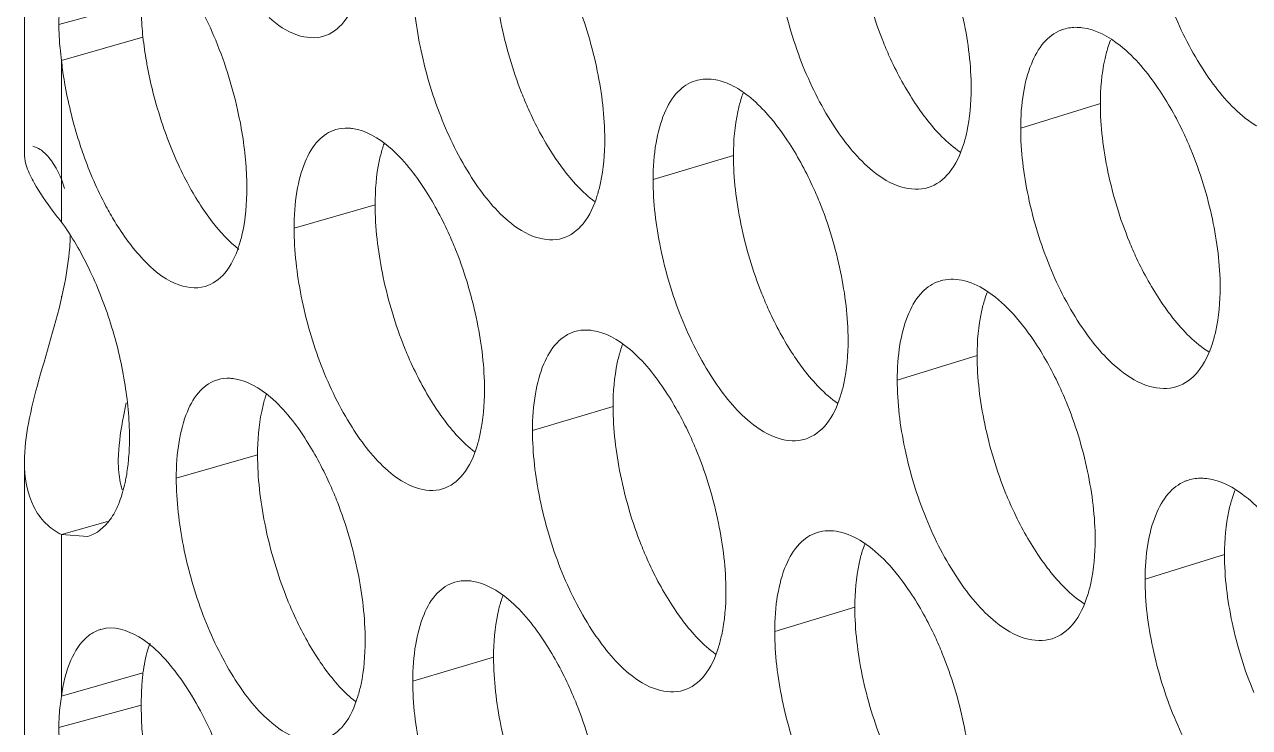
# Model space of a CAD drawing. Header units: millimetres. Extents: x 1177 to 4147, y 93 to 2194.
# Drawn here: x 2491.77 to 2505.48, y 794.03 to 801.9 of the extents above; entities that cross this region are included whole.
import ezdxf

# ---------------------------------------------------------------- set-up
doc = ezdxf.new("R2010")
doc.units = ezdxf.units.MM
doc.header["$LTSCALE"] = 0.1
doc.layers.get('0').update_dxf_attribs({"lineweight": 13})
doc.layers.add('标注', color=251, linetype='Continuous', lineweight=9)

# ---------------------------------------------------------------- blocks, each defined once
blk = doc.blocks.new('02')
for p, q in [((4328.801, 734.75), (4328.801, 741.142)), ((4329.392, 733.682), (4329.392, 736.269)), ((4328.801, 723.5), (4328.801, 729.842)), ((4329.392, 726.095), (4329.392, 728.682))]:
    blk.add_line(p, q)
at = {"layer": '标注'}
for p, q in [((4330.668, 737.203), (4329.351, 736.844)), ((4330.695, 736.641), (4329.392, 736.269)), ((4346.007, 735.579), (4344.733, 735.183)), ((4346.007, 735.579), (4344.733, 735.183)), ((4340.139, 734.749), (4338.854, 734.362)), ((4334.408, 733.96), (4333.112, 733.583)), ((4329.392, 732.46), (4329.392, 732.498)), ((4344.036, 731.548), (4342.758, 731.155)), ((4338.214, 730.732), (4336.925, 730.348)), ((4332.528, 729.957), (4331.228, 729.582)), ((4330.127, 728.891), (4329.392, 728.682)), ((4329.392, 728.682), (4329.813, 728.652)), ((4347.992, 728.365), (4346.722, 727.966)), ((4342.08, 727.521), (4340.799, 727.131)), ((4336.303, 726.719), (4335.011, 726.338)), ((4330.695, 726.467), (4329.392, 726.095)), ((4330.695, 726.467), (4329.392, 726.095)), ((4330.668, 725.953), (4329.351, 725.594)), ((4330.668, 725.953), (4329.351, 725.594))]:
    blk.add_line(p, q, dxfattribs=at)
for centre, radius, start, end in [((4336.687, 737.216), 6.02, 181.871, 185.483), ((4345.609, 736.165), 0.633, 107.3212, 111.9576), ((4345.609, 736.165), 0.633, 107.3212, 111.9576), ((4333.9, 736.891), 4.55, 185.3339, 187.8588), ((4336.712, 737.304), 6.053, 186.2893, 189.956), ((4347.904, 735.914), 1.862, 158.5276, 162.4554), ((4347.904, 735.914), 1.862, 158.5276, 162.4554), ((4342.076, 735.081), 1.903, 159.5485, 162.781), ((4336.39, 734.289), 1.95, 160.5892, 163.1153), ((4343.627, 732.144), 0.623, 107.151, 111.3587), ((4345.946, 731.882), 1.875, 158.8656, 162.563), ((4340.165, 731.062), 1.918, 159.8933, 162.8914), ((4334.526, 730.283), 1.966, 160.9402, 163.2288), ((4332.677, 729.848), 2.377, 177.2621, 180.0726), ((4347.607, 728.941), 0.642, 107.4921, 112.5473), ((4349.877, 728.7), 1.849, 158.192, 162.3487), ((4344.003, 727.854), 1.889, 159.2059, 162.6715), ((4338.27, 727.048), 1.933, 160.2403, 163.0029), ((4330.173, 726.636), 0.55, 97.1735, 105.9366), ((4330.173, 726.636), 0.55, 97.1735, 105.9366), ((4331.697, 725.679), 2.342, 169.768, 173.6853), ((4331.697, 725.679), 2.342, 169.768, 173.6853), ((4335.848, 725.955), 5.18, 178.0496, 180.0207), ((4335.848, 725.955), 5.18, 178.0496, 180.0207), ((4336.345, 725.954), 5.677, 180.0086, 181.863), ((4336.345, 725.954), 5.677, 180.0086, 181.863), ((4336.687, 725.966), 6.02, 181.871, 185.483), ((4336.687, 725.966), 6.02, 181.871, 185.483)]:
    blk.add_arc(centre, radius, start, end, dxfattribs=at)
for points, knots in [([(4346.722, 739.216), (4346.722, 738.849), (4346.819, 738.093), (4347.149, 737.013), (4347.646, 736.066), (4348.084, 735.537), (4348.324, 735.347)], [0, 0, 0, 0, 0.256026, 0.528509, 0.78559, 1, 1, 1, 1]), ([(4342.08, 738.771), (4342.08, 738.405), (4342.174, 737.648), (4342.391, 736.92), (4342.537, 736.559)], [0, 0, 0, 0, 0.484648, 1, 1, 1, 1]), ([(4342.08, 738.771), (4342.08, 738.405), (4342.174, 737.648), (4342.391, 736.92), (4342.537, 736.559)], [0, 0, 0, 0, 0.484648, 1, 1, 1, 1]), ([(4340.799, 738.381), (4340.799, 738.015), (4340.893, 737.258), (4341.216, 736.177), (4341.7, 735.227), (4342.129, 734.694), (4342.365, 734.502)], [0, 0, 0, 0, 0.256604, 0.529576, 0.786585, 1, 1, 1, 1]), ([(4340.799, 738.381), (4340.799, 738.015), (4340.893, 737.258), (4341.216, 736.177), (4341.7, 735.227), (4342.129, 734.694), (4342.365, 734.502)], [0, 0, 0, 0, 0.256604, 0.529576, 0.786585, 1, 1, 1, 1]), ([(4343.941, 735.821), (4343.941, 736.187), (4343.845, 736.943), (4343.626, 737.671), (4343.479, 738.031)], [0, 0, 0, 0, 0.484476, 1, 1, 1, 1]), ([(4343.941, 735.821), (4343.941, 736.187), (4343.845, 736.943), (4343.626, 737.671), (4343.479, 738.031)], [0, 0, 0, 0, 0.484476, 1, 1, 1, 1]), ([(4336.303, 737.969), (4336.303, 737.602), (4336.395, 736.846), (4336.607, 736.116), (4336.75, 735.753)], [0, 0, 0, 0, 0.484764, 1, 1, 1, 1]), ([(4332.225, 735.4), (4332.14, 735.807), (4331.905, 736.573), (4331.535, 737.287), (4331.316, 737.6)], [0, 0, 0, 0, 0.521078, 1, 1, 1, 1]), ([(4335.011, 737.588), (4335.011, 737.222), (4335.103, 736.467), (4335.417, 735.385), (4335.888, 734.434), (4336.305, 733.897), (4336.536, 733.701)], [0, 0, 0, 0, 0.257025, 0.530351, 0.787311, 1, 1, 1, 1]), ([(4333.581, 736.655), (4333.709, 736.692), (4333.965, 736.893), (4334.083, 737.179), (4334.132, 737.342)], [0, 0, 0, 0, 0.438663, 1, 1, 1, 1]), ([(4329.369, 737.186), (4329.366, 737.159), (4329.355, 737.045), (4329.351, 736.931), (4329.351, 736.844)], [0, 0, 0, 0, 0.240746, 1, 1, 1, 1]), ([(4338.081, 735.006), (4338.081, 735.372), (4337.987, 736.128), (4337.773, 736.857), (4337.629, 737.22)], [0, 0, 0, 0, 0.484593, 1, 1, 1, 1]), ([(4329.351, 736.844), (4329.351, 736.813), (4329.353, 736.688), (4329.36, 736.563), (4329.369, 736.468)], [0, 0, 0, 0, 0.242279, 1, 1, 1, 1]), ([(4332.711, 736.955), (4332.843, 736.837), (4333.109, 736.649), (4333.448, 736.616), (4333.581, 736.655)], [0, 0, 0, 0, 0.561342, 1, 1, 1, 1]), ([(4345.373, 736.752), (4345.27, 736.71), (4345.069, 736.554), (4344.876, 736.191), (4344.756, 735.722), (4344.733, 735.371), (4344.733, 735.183)], [0, 0, 0, 0, 0.187225, 0.410841, 0.682034, 1, 1, 1, 1]), ([(4345.373, 736.752), (4345.27, 736.71), (4345.069, 736.554), (4344.876, 736.191), (4344.756, 735.722), (4344.733, 735.371), (4344.733, 735.183)], [0, 0, 0, 0, 0.187225, 0.410841, 0.682034, 1, 1, 1, 1]), ([(4345.714, 736.793), (4345.689, 736.796), (4345.59, 736.804), (4345.49, 736.791), (4345.421, 736.769)], [0, 0, 0, 0, 0.259055, 1, 1, 1, 1]), ([(4345.714, 736.793), (4345.689, 736.796), (4345.59, 736.804), (4345.49, 736.791), (4345.421, 736.769)], [0, 0, 0, 0, 0.259055, 1, 1, 1, 1]), ([(4346.933, 735.82), (4346.761, 736.073), (4346.426, 736.489), (4345.936, 736.765), (4345.714, 736.793)], [0, 0, 0, 0, 0.577332, 1, 1, 1, 1]), ([(4346.933, 735.82), (4346.761, 736.073), (4346.426, 736.489), (4345.936, 736.765), (4345.714, 736.793)], [0, 0, 0, 0, 0.577332, 1, 1, 1, 1]), ([(4342.537, 736.559), (4342.573, 736.47), (4342.718, 736.133), (4342.895, 735.809), (4343.045, 735.582)], [0, 0, 0, 0, 0.260496, 1, 1, 1, 1]), ([(4342.537, 736.559), (4342.573, 736.47), (4342.718, 736.133), (4342.895, 735.809), (4343.045, 735.582)], [0, 0, 0, 0, 0.260496, 1, 1, 1, 1]), ([(4346.129, 736.475), (4346.108, 736.41), (4346.031, 736.117), (4346.007, 735.813), (4346.007, 735.579)], [0, 0, 0, 0, 0.225897, 1, 1, 1, 1]), ([(4346.129, 736.475), (4346.108, 736.41), (4346.031, 736.117), (4346.007, 735.813), (4346.007, 735.579)], [0, 0, 0, 0, 0.225897, 1, 1, 1, 1]), ([(4329.392, 736.269), (4329.403, 736.17), (4329.459, 735.762), (4329.554, 735.36), (4329.644, 735.062)], [0, 0, 0, 0, 0.243528, 1, 1, 1, 1]), ([(4330.75, 736.257), (4330.762, 736.189), (4330.815, 735.911), (4330.885, 735.637), (4330.947, 735.434)], [0, 0, 0, 0, 0.247361, 1, 1, 1, 1]), ([(4339.532, 735.945), (4339.425, 735.913), (4339.21, 735.768), (4339.005, 735.403), (4338.879, 734.921), (4338.854, 734.558), (4338.854, 734.362)], [0, 0, 0, 0, 0.183968, 0.404776, 0.677031, 1, 1, 1, 1]), ([(4341.005, 734.984), (4340.894, 735.152), (4340.692, 735.418), (4340.368, 735.723), (4340.08, 735.901), (4339.797, 735.984), (4339.613, 735.97), (4339.532, 735.945)], [0, 0, 0, 0, 0.324474, 0.533713, 0.711862, 0.863947, 1, 1, 1, 1]), ([(4336.75, 735.753), (4336.785, 735.664), (4336.926, 735.326), (4337.099, 735.001), (4337.246, 734.774)], [0, 0, 0, 0, 0.260758, 1, 1, 1, 1]), ([(4343.819, 734.926), (4343.84, 734.991), (4343.916, 735.283), (4343.941, 735.587), (4343.941, 735.821)], [0, 0, 0, 0, 0.225833, 1, 1, 1, 1]), ([(4343.819, 734.926), (4343.84, 734.991), (4343.916, 735.283), (4343.941, 735.587), (4343.941, 735.821)], [0, 0, 0, 0, 0.225833, 1, 1, 1, 1]), ([(4347.454, 734.846), (4347.417, 734.934), (4347.268, 735.271), (4347.087, 735.595), (4346.933, 735.82)], [0, 0, 0, 0, 0.260211, 1, 1, 1, 1]), ([(4347.454, 734.846), (4347.417, 734.934), (4347.268, 735.271), (4347.087, 735.595), (4346.933, 735.82)], [0, 0, 0, 0, 0.260211, 1, 1, 1, 1]), ([(4340.259, 735.644), (4340.239, 735.579), (4340.164, 735.287), (4340.139, 734.983), (4340.139, 734.749)], [0, 0, 0, 0, 0.225492, 1, 1, 1, 1]), ([(4343.045, 735.582), (4343.1, 735.5), (4343.306, 735.211), (4343.555, 734.946), (4343.766, 734.802)], [0, 0, 0, 0, 0.280375, 1, 1, 1, 1]), ([(4343.045, 735.582), (4343.1, 735.5), (4343.306, 735.211), (4343.555, 734.946), (4343.766, 734.802)], [0, 0, 0, 0, 0.280375, 1, 1, 1, 1]), ([(4346.007, 735.579), (4346.007, 735.212), (4346.102, 734.456), (4346.323, 733.729), (4346.471, 733.368)], [0, 0, 0, 0, 0.484571, 1, 1, 1, 1]), ([(4346.007, 735.579), (4346.007, 735.212), (4346.102, 734.456), (4346.323, 733.729), (4346.471, 733.368)], [0, 0, 0, 0, 0.484571, 1, 1, 1, 1]), ([(4330.947, 735.434), (4330.977, 735.334), (4331.104, 734.949), (4331.264, 734.574), (4331.406, 734.308)], [0, 0, 0, 0, 0.257432, 1, 1, 1, 1]), ([(4332.357, 734.232), (4332.357, 734.325), (4332.344, 734.717), (4332.287, 735.107), (4332.225, 735.4)], [0, 0, 0, 0, 0.236743, 1, 1, 1, 1]), ([(4348.324, 735.347), (4348.466, 735.235), (4348.753, 735.06), (4349.101, 735.045), (4349.24, 735.089)], [0, 0, 0, 0, 0.554103, 1, 1, 1, 1]), ([(4333.779, 735.163), (4333.673, 735.132), (4333.461, 734.988), (4333.26, 734.624), (4333.136, 734.142), (4333.112, 733.779), (4333.112, 733.583)], [0, 0, 0, 0, 0.181499, 0.401469, 0.674683, 1, 1, 1, 1]), ([(4334.048, 735.179), (4334.025, 735.183), (4333.935, 735.191), (4333.843, 735.181), (4333.779, 735.163)], [0, 0, 0, 0, 0.259359, 1, 1, 1, 1]), ([(4335.213, 734.189), (4335.049, 734.444), (4334.734, 734.86), (4334.263, 735.148), (4334.048, 735.179)], [0, 0, 0, 0, 0.582011, 1, 1, 1, 1]), ([(4344.733, 735.183), (4344.733, 734.817), (4344.829, 734.06), (4345.156, 732.979), (4345.649, 732.032), (4346.084, 731.502), (4346.323, 731.311)], [0, 0, 0, 0, 0.256219, 0.528865, 0.785923, 1, 1, 1, 1]), ([(4344.733, 735.183), (4344.733, 734.817), (4344.829, 734.06), (4345.156, 732.979), (4345.649, 732.032), (4346.084, 731.502), (4346.323, 731.311)], [0, 0, 0, 0, 0.256219, 0.528865, 0.785923, 1, 1, 1, 1]), ([(4328.932, 734.895), (4328.974, 734.89), (4329.073, 734.84), (4329.281, 734.635), (4329.389, 734.399), (4329.441, 734.221)], [0, 0, 0, 0, 0.148198, 0.361925, 1, 1, 1, 1]), ([(4329.644, 735.062), (4329.675, 734.962), (4329.801, 734.577), (4329.962, 734.202), (4330.104, 733.936)], [0, 0, 0, 0, 0.257377, 1, 1, 1, 1]), ([(4337.962, 734.112), (4337.982, 734.177), (4338.056, 734.469), (4338.081, 734.773), (4338.081, 735.006)], [0, 0, 0, 0, 0.225428, 1, 1, 1, 1]), ([(4341.514, 734.006), (4341.478, 734.095), (4341.332, 734.433), (4341.155, 734.757), (4341.005, 734.984)], [0, 0, 0, 0, 0.260475, 1, 1, 1, 1]), ([(4343.255, 734.235), (4343.385, 734.275), (4343.644, 734.475), (4343.768, 734.764), (4343.819, 734.926)], [0, 0, 0, 0, 0.443684, 1, 1, 1, 1]), ([(4343.255, 734.235), (4343.385, 734.275), (4343.644, 734.475), (4343.768, 734.764), (4343.819, 734.926)], [0, 0, 0, 0, 0.443684, 1, 1, 1, 1]), ([(4328.954, 734.311), (4328.91, 734.391), (4328.841, 734.531), (4328.801, 734.686), (4328.801, 734.75)], [0, 0, 0, 0, 0.58968, 1, 1, 1, 1]), ([(4334.524, 734.855), (4334.505, 734.79), (4334.431, 734.497), (4334.408, 734.194), (4334.408, 733.96)], [0, 0, 0, 0, 0.225092, 1, 1, 1, 1]), ([(4337.246, 734.774), (4337.297, 734.694), (4337.491, 734.415), (4337.721, 734.157), (4337.919, 734.011)], [0, 0, 0, 0, 0.279282, 1, 1, 1, 1]), ([(4340.139, 734.749), (4340.139, 734.383), (4340.233, 733.626), (4340.448, 732.897), (4340.593, 732.536)], [0, 0, 0, 0, 0.484687, 1, 1, 1, 1]), ([(4347.923, 732.638), (4347.923, 733.004), (4347.825, 733.759), (4347.603, 734.486), (4347.454, 734.846)], [0, 0, 0, 0, 0.484398, 1, 1, 1, 1]), ([(4347.923, 732.638), (4347.923, 733.004), (4347.825, 733.759), (4347.603, 734.486), (4347.454, 734.846)], [0, 0, 0, 0, 0.484398, 1, 1, 1, 1]), ([(4342.365, 734.502), (4342.502, 734.39), (4342.779, 734.214), (4343.119, 734.194), (4343.255, 734.235)], [0, 0, 0, 0, 0.555929, 1, 1, 1, 1]), ([(4342.365, 734.502), (4342.502, 734.39), (4342.779, 734.214), (4343.119, 734.194), (4343.255, 734.235)], [0, 0, 0, 0, 0.555929, 1, 1, 1, 1]), ([(4329.392, 733.682), (4329.347, 733.739), (4329.191, 733.941), (4329.044, 734.151), (4328.954, 734.311)], [0, 0, 0, 0, 0.283462, 1, 1, 1, 1]), ([(4331.406, 734.308), (4331.522, 734.092), (4331.761, 733.709), (4332.068, 733.373), (4332.228, 733.246)], [0, 0, 0, 0, 0.545672, 1, 1, 1, 1]), ([(4338.854, 734.362), (4338.854, 733.996), (4338.948, 733.239), (4339.268, 732.157), (4339.749, 731.207), (4340.174, 730.672), (4340.408, 730.479)], [0, 0, 0, 0, 0.256797, 0.52993, 0.786916, 1, 1, 1, 1]), ([(4332.225, 733.289), (4332.248, 733.357), (4332.331, 733.664), (4332.357, 733.985), (4332.357, 734.232)], [0, 0, 0, 0, 0.223003, 1, 1, 1, 1]), ([(4335.709, 733.208), (4335.674, 733.297), (4335.532, 733.635), (4335.36, 733.961), (4335.213, 734.189)], [0, 0, 0, 0, 0.260737, 1, 1, 1, 1]), ([(4337.405, 733.424), (4337.534, 733.462), (4337.791, 733.662), (4337.911, 733.949), (4337.962, 734.112)], [0, 0, 0, 0, 0.440715, 1, 1, 1, 1]), ([(4330.104, 733.936), (4330.148, 733.854), (4330.32, 733.553), (4330.523, 733.27), (4330.696, 733.086)], [0, 0, 0, 0, 0.271397, 1, 1, 1, 1]), ([(4334.408, 733.96), (4334.408, 733.594), (4334.499, 732.837), (4334.709, 732.107), (4334.851, 731.744)], [0, 0, 0, 0, 0.484802, 1, 1, 1, 1]), ([(4341.972, 731.795), (4341.972, 732.161), (4341.877, 732.917), (4341.66, 733.645), (4341.514, 734.006)], [0, 0, 0, 0, 0.484515, 1, 1, 1, 1]), ([(4330.479, 730.233), (4330.479, 730.532), (4330.418, 731.153), (4330.199, 732.066), (4329.861, 732.927), (4329.56, 733.452), (4329.392, 733.682)], [0, 0, 0, 0, 0.24518, 0.507954, 0.766556, 1, 1, 1, 1]), ([(4333.112, 733.583), (4333.112, 733.218), (4333.203, 732.466), (4333.511, 731.388), (4333.976, 730.437), (4334.388, 729.899), (4334.616, 729.701)], [0, 0, 0, 0, 0.25688, 0.530083, 0.787064, 1, 1, 1, 1]), ([(4336.536, 733.701), (4336.67, 733.588), (4336.938, 733.41), (4337.272, 733.384), (4337.405, 733.424)], [0, 0, 0, 0, 0.558251, 1, 1, 1, 1]), ([(4329.532, 733.462), (4329.531, 733.4), (4329.518, 733.14), (4329.479, 732.882), (4329.441, 732.688)], [0, 0, 0, 0, 0.238404, 1, 1, 1, 1]), ([(4346.471, 733.368), (4346.507, 733.28), (4346.655, 732.943), (4346.834, 732.62), (4346.987, 732.395)], [0, 0, 0, 0, 0.26032, 1, 1, 1, 1]), ([(4346.471, 733.368), (4346.507, 733.28), (4346.655, 732.943), (4346.834, 732.62), (4346.987, 732.395)], [0, 0, 0, 0, 0.26032, 1, 1, 1, 1]), ([(4331.69, 732.652), (4331.811, 732.687), (4332.057, 732.869), (4332.175, 733.138), (4332.225, 733.289)], [0, 0, 0, 0, 0.441393, 1, 1, 1, 1]), ([(4336.157, 730.993), (4336.157, 731.36), (4336.065, 732.116), (4335.852, 732.845), (4335.709, 733.208)], [0, 0, 0, 0, 0.484632, 1, 1, 1, 1]), ([(4330.696, 733.086), (4330.844, 732.93), (4331.132, 732.674), (4331.537, 732.608), (4331.69, 732.652)], [0, 0, 0, 0, 0.574979, 1, 1, 1, 1]), ([(4344.942, 731.787), (4344.829, 731.955), (4344.599, 732.252), (4344.213, 732.593), (4343.82, 732.776), (4343.554, 732.774), (4343.443, 732.74)], [0, 0, 0, 0, 0.323685, 0.595295, 0.814917, 1, 1, 1, 1]), ([(4329.441, 732.688), (4329.339, 732.169), (4329.098, 731.438), (4328.856, 730.496), (4328.801, 730.051), (4328.801, 729.845)], [0, 0, 0, 0, 0.543055, 0.787808, 1, 1, 1, 1]), ([(4340.593, 732.536), (4340.628, 732.447), (4340.773, 732.109), (4340.948, 731.785), (4341.097, 731.558)], [0, 0, 0, 0, 0.260583, 1, 1, 1, 1]), ([(4343.4, 732.725), (4343.297, 732.685), (4343.095, 732.529), (4342.901, 732.167), (4342.782, 731.696), (4342.758, 731.344), (4342.758, 731.155)], [0, 0, 0, 0, 0.186349, 0.409523, 0.681034, 1, 1, 1, 1]), ([(4347.799, 731.742), (4347.82, 731.807), (4347.897, 732.099), (4347.923, 732.404), (4347.923, 732.638)], [0, 0, 0, 0, 0.226105, 1, 1, 1, 1]), ([(4347.799, 731.742), (4347.82, 731.807), (4347.897, 732.099), (4347.923, 732.404), (4347.923, 732.638)], [0, 0, 0, 0, 0.226105, 1, 1, 1, 1]), ([(4344.157, 732.443), (4344.137, 732.378), (4344.06, 732.086), (4344.036, 731.781), (4344.036, 731.548)], [0, 0, 0, 0, 0.225761, 1, 1, 1, 1]), ([(4346.987, 732.395), (4347.044, 732.31), (4347.259, 732.015), (4347.519, 731.746), (4347.74, 731.604)], [0, 0, 0, 0, 0.281036, 1, 1, 1, 1]), ([(4346.987, 732.395), (4347.044, 732.31), (4347.259, 732.015), (4347.519, 731.746), (4347.74, 731.604)], [0, 0, 0, 0, 0.281036, 1, 1, 1, 1]), ([(4337.876, 731.949), (4337.853, 731.952), (4337.76, 731.96), (4337.665, 731.95), (4337.599, 731.93)], [0, 0, 0, 0, 0.259249, 1, 1, 1, 1]), ([(4339.059, 730.965), (4338.893, 731.218), (4338.571, 731.635), (4338.094, 731.919), (4337.876, 731.949)], [0, 0, 0, 0, 0.580424, 1, 1, 1, 1]), ([(4337.599, 731.93), (4337.493, 731.898), (4337.279, 731.754), (4337.075, 731.389), (4336.95, 730.907), (4336.925, 730.544), (4336.925, 730.348)], [0, 0, 0, 0, 0.183153, 0.403682, 0.676253, 1, 1, 1, 1]), ([(4341.851, 730.9), (4341.872, 730.965), (4341.948, 731.257), (4341.972, 731.561), (4341.972, 731.795)], [0, 0, 0, 0, 0.225697, 1, 1, 1, 1]), ([(4345.459, 730.811), (4345.422, 730.9), (4345.274, 731.237), (4345.095, 731.561), (4344.942, 731.787)], [0, 0, 0, 0, 0.260299, 1, 1, 1, 1]), ([(4334.851, 731.744), (4334.885, 731.655), (4335.026, 731.317), (4335.197, 730.991), (4335.343, 730.763)], [0, 0, 0, 0, 0.260845, 1, 1, 1, 1]), ([(4338.332, 731.627), (4338.312, 731.562), (4338.238, 731.269), (4338.214, 730.965), (4338.214, 730.732)], [0, 0, 0, 0, 0.225358, 1, 1, 1, 1]), ([(4341.097, 731.558), (4341.151, 731.476), (4341.353, 731.191), (4341.595, 730.928), (4341.802, 730.784)], [0, 0, 0, 0, 0.280024, 1, 1, 1, 1]), ([(4347.23, 731.05), (4347.361, 731.091), (4347.621, 731.291), (4347.747, 731.58), (4347.799, 731.742)], [0, 0, 0, 0, 0.445594, 1, 1, 1, 1]), ([(4347.23, 731.05), (4347.361, 731.091), (4347.621, 731.291), (4347.747, 731.58), (4347.799, 731.742)], [0, 0, 0, 0, 0.445594, 1, 1, 1, 1]), ([(4344.036, 731.548), (4344.036, 731.181), (4344.131, 730.425), (4344.35, 729.697), (4344.496, 729.336)], [0, 0, 0, 0, 0.48461, 1, 1, 1, 1]), ([(4331.891, 731.16), (4331.787, 731.13), (4331.575, 730.987), (4331.375, 730.624), (4331.252, 730.142), (4331.228, 729.779), (4331.228, 729.582)], [0, 0, 0, 0, 0.180661, 0.40035, 0.673891, 1, 1, 1, 1]), ([(4332.157, 731.176), (4332.134, 731.179), (4332.046, 731.188), (4331.955, 731.179), (4331.891, 731.16)], [0, 0, 0, 0, 0.259416, 1, 1, 1, 1]), ([(4333.312, 730.183), (4333.15, 730.438), (4332.839, 730.854), (4332.371, 731.144), (4332.157, 731.176)], [0, 0, 0, 0, 0.582814, 1, 1, 1, 1]), ([(4346.323, 731.311), (4346.463, 731.199), (4346.747, 731.024), (4347.092, 731.006), (4347.23, 731.05)], [0, 0, 0, 0, 0.554701, 1, 1, 1, 1]), ([(4346.323, 731.311), (4346.463, 731.199), (4346.747, 731.024), (4347.092, 731.006), (4347.23, 731.05)], [0, 0, 0, 0, 0.554701, 1, 1, 1, 1]), ([(4336.039, 730.1), (4336.059, 730.164), (4336.133, 730.457), (4336.157, 730.76), (4336.157, 730.993)], [0, 0, 0, 0, 0.225294, 1, 1, 1, 1]), ([(4339.564, 729.986), (4339.528, 730.075), (4339.384, 730.412), (4339.208, 730.737), (4339.059, 730.965)], [0, 0, 0, 0, 0.260562, 1, 1, 1, 1]), ([(4342.758, 731.155), (4342.758, 730.788), (4342.853, 730.032), (4343.179, 728.951), (4343.667, 728.002), (4344.099, 727.471), (4344.336, 727.279)], [0, 0, 0, 0, 0.256412, 0.529221, 0.786254, 1, 1, 1, 1]), ([(4330.426, 730.789), (4330.411, 730.717), (4330.357, 730.443), (4330.313, 730.166), (4330.304, 729.961)], [0, 0, 0, 0, 0.264477, 1, 1, 1, 1]), ([(4332.643, 730.851), (4332.624, 730.786), (4332.551, 730.493), (4332.528, 730.19), (4332.528, 729.957)], [0, 0, 0, 0, 0.22496, 1, 1, 1, 1]), ([(4341.29, 730.21), (4341.419, 730.25), (4341.678, 730.45), (4341.8, 730.738), (4341.851, 730.9)], [0, 0, 0, 0, 0.442709, 1, 1, 1, 1]), ([(4345.924, 728.602), (4345.924, 728.968), (4345.828, 729.724), (4345.607, 730.451), (4345.459, 730.811)], [0, 0, 0, 0, 0.484437, 1, 1, 1, 1]), ([(4335.343, 730.763), (4335.393, 730.684), (4335.582, 730.409), (4335.807, 730.153), (4336, 730.007)], [0, 0, 0, 0, 0.27889, 1, 1, 1, 1]), ([(4338.214, 730.732), (4338.214, 730.365), (4338.307, 729.609), (4338.52, 728.879), (4338.664, 728.517)], [0, 0, 0, 0, 0.484725, 1, 1, 1, 1]), ([(4340.408, 730.479), (4340.545, 730.367), (4340.818, 730.191), (4341.155, 730.169), (4341.29, 730.21)], [0, 0, 0, 0, 0.55656, 1, 1, 1, 1]), ([(4330.457, 729.807), (4330.46, 729.841), (4330.474, 729.983), (4330.479, 730.125), (4330.479, 730.233)], [0, 0, 0, 0, 0.240443, 1, 1, 1, 1]), ([(4333.805, 729.201), (4333.77, 729.29), (4333.629, 729.629), (4333.458, 729.955), (4333.312, 730.183)], [0, 0, 0, 0, 0.260824, 1, 1, 1, 1]), ([(4336.925, 730.348), (4336.925, 729.981), (4337.018, 729.225), (4337.335, 728.142), (4337.812, 727.191), (4338.234, 726.655), (4338.467, 726.461)], [0, 0, 0, 0, 0.256988, 0.530284, 0.787246, 1, 1, 1, 1]), ([(4335.486, 729.412), (4335.613, 729.45), (4335.87, 729.65), (4335.989, 729.937), (4336.039, 730.1)], [0, 0, 0, 0, 0.439697, 1, 1, 1, 1]), ([(4340.019, 727.773), (4340.019, 728.139), (4339.925, 728.895), (4339.709, 729.624), (4339.564, 729.986)], [0, 0, 0, 0, 0.484554, 1, 1, 1, 1]), ([(4328.801, 729.845), (4328.8, 729.6), (4328.855, 729.233), (4329.123, 728.854), (4329.299, 728.728), (4329.392, 728.682)], [0, 0, 0, 0, 0.536627, 0.771347, 1, 1, 1, 1]), ([(4330.301, 729.845), (4330.301, 729.804), (4330.306, 729.654), (4330.329, 729.502), (4330.365, 729.4)], [0, 0, 0, 0, 0.274396, 1, 1, 1, 1]), ([(4330.401, 729.475), (4330.407, 729.501), (4330.43, 729.611), (4330.447, 729.722), (4330.457, 729.807)], [0, 0, 0, 0, 0.239722, 1, 1, 1, 1]), ([(4332.528, 729.957), (4332.528, 729.59), (4332.618, 728.833), (4332.827, 728.102), (4332.967, 727.739)], [0, 0, 0, 0, 0.484841, 1, 1, 1, 1]), ([(4334.616, 729.701), (4334.749, 729.585), (4335.016, 729.402), (4335.353, 729.373), (4335.486, 729.412)], [0, 0, 0, 0, 0.55978, 1, 1, 1, 1]), ([(4329.813, 728.652), (4329.956, 728.693), (4330.159, 728.864), (4330.317, 729.176), (4330.376, 729.37), (4330.401, 729.475)], [0, 0, 0, 0, 0.426718, 0.691609, 1, 1, 1, 1]), ([(4331.228, 729.582), (4331.228, 729.219), (4331.318, 728.47), (4331.622, 727.395), (4332.079, 726.445), (4332.485, 725.905), (4332.711, 725.705)], [0, 0, 0, 0, 0.256731, 0.529807, 0.786809, 1, 1, 1, 1]), ([(4347.36, 729.534), (4347.258, 729.491), (4347.058, 729.333), (4346.865, 728.971), (4346.746, 728.502), (4346.722, 728.153), (4346.722, 727.966)], [0, 0, 0, 0, 0.188092, 0.412143, 0.683021, 1, 1, 1, 1]), ([(4347.711, 729.578), (4347.685, 729.581), (4347.585, 729.588), (4347.484, 729.575), (4347.414, 729.553)], [0, 0, 0, 0, 0.259011, 1, 1, 1, 1]), ([(4348.939, 728.608), (4348.766, 728.861), (4348.428, 729.277), (4347.935, 729.551), (4347.711, 729.578)], [0, 0, 0, 0, 0.576575, 1, 1, 1, 1]), ([(4334.249, 726.985), (4334.249, 727.352), (4334.157, 728.108), (4333.946, 728.838), (4333.805, 729.201)], [0, 0, 0, 0, 0.48467, 1, 1, 1, 1]), ([(4344.496, 729.336), (4344.532, 729.248), (4344.679, 728.911), (4344.857, 728.587), (4345.008, 728.361)], [0, 0, 0, 0, 0.260408, 1, 1, 1, 1]), ([(4348.115, 729.261), (4348.095, 729.196), (4348.017, 728.903), (4347.992, 728.598), (4347.992, 728.365)], [0, 0, 0, 0, 0.226033, 1, 1, 1, 1]), ([(4341.48, 728.715), (4341.372, 728.683), (4341.157, 728.538), (4340.95, 728.172), (4340.824, 727.689), (4340.799, 727.327), (4340.799, 727.131)], [0, 0, 0, 0, 0.184776, 0.405862, 0.677804, 1, 1, 1, 1]), ([(4342.966, 727.758), (4342.854, 727.926), (4342.627, 728.223), (4342.244, 728.565), (4341.855, 728.75), (4341.59, 728.749), (4341.48, 728.715)], [0, 0, 0, 0, 0.324351, 0.596195, 0.815556, 1, 1, 1, 1]), ([(4338.664, 728.517), (4338.699, 728.428), (4338.842, 728.091), (4339.016, 727.766), (4339.164, 727.539)], [0, 0, 0, 0, 0.260671, 1, 1, 1, 1]), ([(4345.802, 727.707), (4345.822, 727.772), (4345.899, 728.064), (4345.924, 728.368), (4345.924, 728.602)], [0, 0, 0, 0, 0.225969, 1, 1, 1, 1]), ([(4342.2, 728.417), (4342.18, 728.352), (4342.104, 728.059), (4342.08, 727.755), (4342.08, 727.521)], [0, 0, 0, 0, 0.225626, 1, 1, 1, 1]), ([(4345.008, 728.361), (4345.065, 728.277), (4345.275, 727.986), (4345.529, 727.718), (4345.746, 727.576)], [0, 0, 0, 0, 0.280712, 1, 1, 1, 1]), ([(4347.992, 728.365), (4347.992, 727.998), (4348.089, 727.242), (4348.311, 726.515), (4348.46, 726.155)], [0, 0, 0, 0, 0.484532, 1, 1, 1, 1]), ([(4335.681, 727.919), (4335.576, 727.888), (4335.362, 727.744), (4335.16, 727.379), (4335.035, 726.897), (4335.011, 726.535), (4335.011, 726.338)], [0, 0, 0, 0, 0.18233, 0.402579, 0.67547, 1, 1, 1, 1]), ([(4335.955, 727.937), (4335.931, 727.94), (4335.84, 727.949), (4335.747, 727.938), (4335.681, 727.919)], [0, 0, 0, 0, 0.259303, 1, 1, 1, 1]), ([(4337.128, 726.95), (4336.963, 727.204), (4336.645, 727.62), (4336.171, 727.906), (4335.955, 727.937)], [0, 0, 0, 0, 0.581214, 1, 1, 1, 1]), ([(4346.722, 727.966), (4346.722, 727.599), (4346.819, 726.843), (4347.149, 725.763), (4347.646, 724.816), (4348.084, 724.287), (4348.324, 724.097)], [0, 0, 0, 0, 0.256026, 0.528509, 0.78559, 1, 1, 1, 1]), ([(4332.967, 727.739), (4333.001, 727.65), (4333.141, 727.311), (4333.311, 726.985), (4333.455, 726.757)], [0, 0, 0, 0, 0.260931, 1, 1, 1, 1]), ([(4339.899, 726.879), (4339.919, 726.944), (4339.995, 727.236), (4340.019, 727.54), (4340.019, 727.773)], [0, 0, 0, 0, 0.225563, 1, 1, 1, 1]), ([(4343.479, 726.781), (4343.443, 726.87), (4343.296, 727.208), (4343.118, 727.532), (4342.966, 727.758)], [0, 0, 0, 0, 0.260387, 1, 1, 1, 1]), ([(4345.235, 727.015), (4345.365, 727.056), (4345.625, 727.256), (4345.75, 727.544), (4345.802, 727.707)], [0, 0, 0, 0, 0.444646, 1, 1, 1, 1]), ([(4336.421, 727.614), (4336.401, 727.549), (4336.327, 727.256), (4336.303, 726.952), (4336.303, 726.719)], [0, 0, 0, 0, 0.225225, 1, 1, 1, 1]), ([(4339.164, 727.539), (4339.217, 727.458), (4339.414, 727.176), (4339.651, 726.915), (4339.853, 726.77)], [0, 0, 0, 0, 0.279659, 1, 1, 1, 1]), ([(4342.08, 727.521), (4342.08, 727.155), (4342.174, 726.398), (4342.391, 725.67), (4342.537, 725.309)], [0, 0, 0, 0, 0.484648, 1, 1, 1, 1]), ([(4344.336, 727.279), (4344.475, 727.167), (4344.755, 726.992), (4345.098, 726.973), (4345.235, 727.015)], [0, 0, 0, 0, 0.555309, 1, 1, 1, 1]), ([(4329.805, 727.047), (4329.689, 726.948), (4329.497, 726.636), (4329.419, 726.292), (4329.392, 726.095)], [0, 0, 0, 0, 0.434523, 1, 1, 1, 1]), ([(4329.805, 727.047), (4329.689, 726.948), (4329.497, 726.636), (4329.419, 726.292), (4329.392, 726.095)], [0, 0, 0, 0, 0.434523, 1, 1, 1, 1]), ([(4330.022, 727.166), (4329.963, 727.149), (4329.887, 727.111), (4329.821, 727.06), (4329.805, 727.047)], [0, 0, 0, 0, 0.740858, 1, 1, 1, 1]), ([(4330.022, 727.166), (4329.963, 727.149), (4329.887, 727.111), (4329.821, 727.06), (4329.805, 727.047)], [0, 0, 0, 0, 0.740858, 1, 1, 1, 1]), ([(4331.316, 726.35), (4331.223, 726.484), (4331.035, 726.722), (4330.662, 727.059), (4330.309, 727.208), (4330.104, 727.183)], [0, 0, 0, 0, 0.320968, 0.5929, 1, 1, 1, 1]), ([(4331.316, 726.35), (4331.223, 726.484), (4331.035, 726.722), (4330.662, 727.059), (4330.309, 727.208), (4330.104, 727.183)], [0, 0, 0, 0, 0.320968, 0.5929, 1, 1, 1, 1]), ([(4340.799, 727.131), (4340.799, 726.765), (4340.893, 726.008), (4341.216, 724.927), (4341.7, 723.977), (4342.129, 723.444), (4342.365, 723.252)], [0, 0, 0, 0, 0.256604, 0.529576, 0.786585, 1, 1, 1, 1]), ([(4330.808, 726.946), (4330.795, 726.91), (4330.744, 726.753), (4330.712, 726.592), (4330.695, 726.467)], [0, 0, 0, 0, 0.232223, 1, 1, 1, 1]), ([(4330.808, 726.946), (4330.795, 726.91), (4330.744, 726.753), (4330.712, 726.592), (4330.695, 726.467)], [0, 0, 0, 0, 0.232223, 1, 1, 1, 1]), ([(4334.132, 726.092), (4334.152, 726.157), (4334.226, 726.449), (4334.249, 726.752), (4334.249, 726.985)], [0, 0, 0, 0, 0.225161, 1, 1, 1, 1]), ([(4337.629, 725.97), (4337.594, 726.059), (4337.45, 726.397), (4337.276, 726.722), (4337.128, 726.95)], [0, 0, 0, 0, 0.26065, 1, 1, 1, 1]), ([(4339.34, 726.19), (4339.469, 726.229), (4339.727, 726.429), (4339.848, 726.716), (4339.899, 726.879)], [0, 0, 0, 0, 0.441719, 1, 1, 1, 1]), ([(4333.455, 726.757), (4333.505, 726.679), (4333.689, 726.407), (4333.909, 726.154), (4334.096, 726.008)], [0, 0, 0, 0, 0.278486, 1, 1, 1, 1]), ([(4336.303, 726.719), (4336.303, 726.352), (4336.395, 725.596), (4336.607, 724.866), (4336.75, 724.503)], [0, 0, 0, 0, 0.484764, 1, 1, 1, 1]), ([(4343.941, 724.571), (4343.941, 724.937), (4343.845, 725.693), (4343.626, 726.421), (4343.479, 726.781)], [0, 0, 0, 0, 0.484476, 1, 1, 1, 1]), ([(4330.695, 726.467), (4330.692, 726.44), (4330.68, 726.328), (4330.674, 726.216), (4330.671, 726.131)], [0, 0, 0, 0, 0.242582, 1, 1, 1, 1]), ([(4330.695, 726.467), (4330.692, 726.44), (4330.68, 726.328), (4330.674, 726.216), (4330.671, 726.131)], [0, 0, 0, 0, 0.242582, 1, 1, 1, 1]), ([(4338.467, 726.461), (4338.602, 726.349), (4338.872, 726.173), (4339.207, 726.149), (4339.34, 726.19)], [0, 0, 0, 0, 0.557203, 1, 1, 1, 1]), ([(4332.225, 724.15), (4332.14, 724.557), (4331.905, 725.323), (4331.535, 726.037), (4331.316, 726.35)], [0, 0, 0, 0, 0.521078, 1, 1, 1, 1]), ([(4332.225, 724.15), (4332.14, 724.557), (4331.905, 725.323), (4331.535, 726.037), (4331.316, 726.35)], [0, 0, 0, 0, 0.521078, 1, 1, 1, 1]), ([(4335.011, 726.338), (4335.011, 725.972), (4335.103, 725.217), (4335.417, 724.135), (4335.888, 723.184), (4336.305, 722.647), (4336.536, 722.451)], [0, 0, 0, 0, 0.257025, 0.530351, 0.787311, 1, 1, 1, 1]), ([(4333.581, 725.405), (4333.709, 725.442), (4333.965, 725.643), (4334.083, 725.929), (4334.132, 726.092)], [0, 0, 0, 0, 0.438663, 1, 1, 1, 1]), ([(4329.369, 725.936), (4329.366, 725.909), (4329.355, 725.795), (4329.351, 725.681), (4329.351, 725.594)], [0, 0, 0, 0, 0.240746, 1, 1, 1, 1]), ([(4329.369, 725.936), (4329.366, 725.909), (4329.355, 725.795), (4329.351, 725.681), (4329.351, 725.594)], [0, 0, 0, 0, 0.240746, 1, 1, 1, 1]), ([(4338.081, 723.756), (4338.081, 724.122), (4337.987, 724.878), (4337.773, 725.607), (4337.629, 725.97)], [0, 0, 0, 0, 0.484593, 1, 1, 1, 1]), ([(4332.711, 725.705), (4332.843, 725.587), (4333.109, 725.399), (4333.448, 725.366), (4333.581, 725.405)], [0, 0, 0, 0, 0.561342, 1, 1, 1, 1]), ([(4329.351, 725.594), (4329.351, 725.563), (4329.353, 725.438), (4329.36, 725.313), (4329.369, 725.218)], [0, 0, 0, 0, 0.242279, 1, 1, 1, 1]), ([(4329.351, 725.594), (4329.351, 725.563), (4329.353, 725.438), (4329.36, 725.313), (4329.369, 725.218)], [0, 0, 0, 0, 0.242279, 1, 1, 1, 1])]:
    blk.add_open_spline(points, degree=3, knots=knots, dxfattribs=at)

msp = doc.modelspace()

# ---------------------------------------------------------------- block references
at = {"xscale": 0.7, "yscale": 0.7, "zscale": 0.7}
msp.add_blockref('02', (-538.391, 286.112), dxfattribs=at)

doc.saveas('drawing.dxf')
